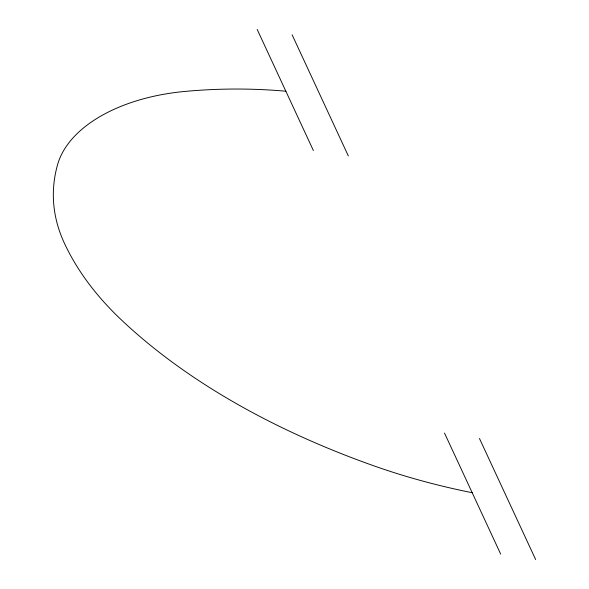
<?xml version="1.0" encoding="UTF-8"?>
<svg xmlns="http://www.w3.org/2000/svg" width="589" height="589" viewBox="0 0 589 589"><rect width="100%" height="100%" fill="white"/><g stroke="black" fill="none" stroke-linecap="round" stroke-linejoin="round"><path stroke-width="0.88" d="M292.144 34.854L348.335 155.938M479.461 438.466L535.651 559.55M257.187 29.45L313.385 150.534M444.504 433.062L500.702 554.146M285.856 91.221A323.376 186.698 0 0 0 184.048 91.516A153.346 88.534 0 0 0 57.626 164.5A323.376 186.698 0 0 0 64.356 243.132A506.452 292.402 0 0 0 121.967 320.453A765.118 441.735 0 0 0 373.632 465.752A506.452 292.402 0 0 0 472.201 492.728"/></g></svg>
